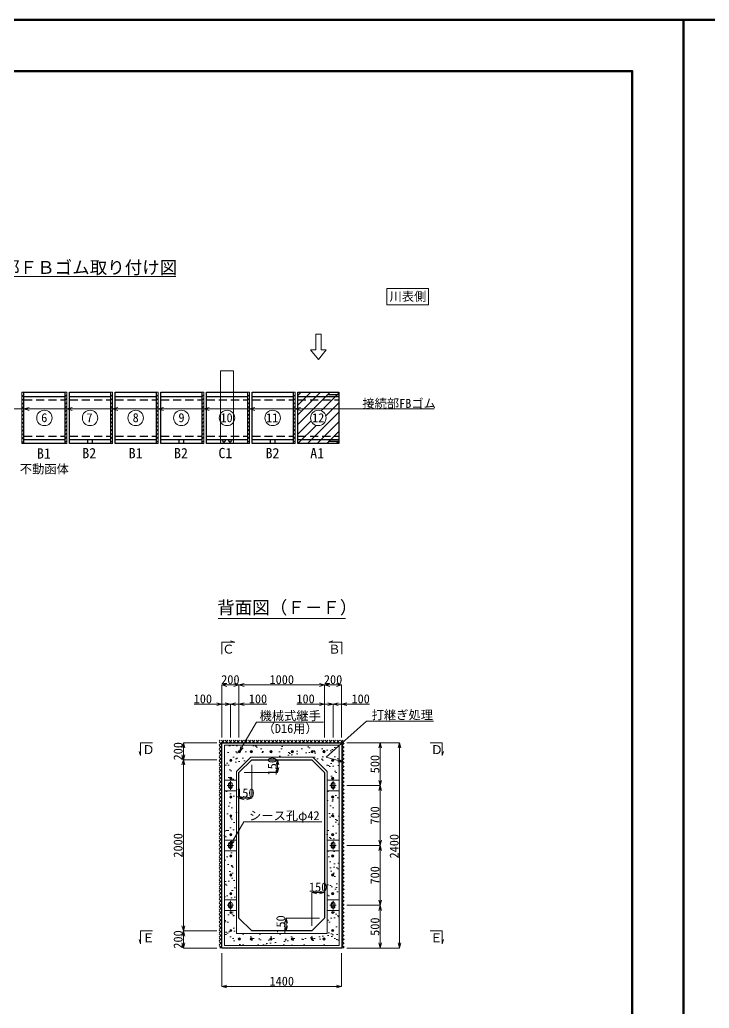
# Model space of a CAD drawing. Header units: millimetres. Extents: x 0 to 126150, y -2000 to 17820.
# Drawn here: x 17474 to 25530, y 6266 to 17820 of the extents above; entities that cross this region are included whole.
import ezdxf
from ezdxf import colors
from ezdxf.entities.mleader import LeaderData, LeaderLine
from ezdxf.enums import TextEntityAlignment as Align
from ezdxf.math import Vec2, Vec3

# ---------------------------------------------------------------- set-up
doc = ezdxf.new("R2010")
doc.units = ezdxf.units.MM
doc.header["$LTSCALE"] = 30
doc.linetypes.add('CENTER2', pattern=[28.575, 19.05, -3.175, 3.175, -3.175])
doc.linetypes.add('HIDDEN2', pattern=[4.7625, 3.175, -1.5875])
for name, color, linetype, lineweight in [('0その他', 7, 'Continuous', 13), ('0タイトル', 7, 'Continuous', 13), ('0中心線', 7, 'CENTER2', 5), ('0寸法', 7, 'Continuous', 5), ('0文字', 41, 'Continuous', 5), ('1Pca-BOX', 3, 'Continuous', 25), ('1アンカーボルト孔', 30, 'Continuous', 13), ('1グラウトホール', 1, 'HIDDEN2', 25), ('1シース・トランペットシース', 4, 'HIDDEN2', 13), ('1打継ぎ処理', 8, 'Continuous', 9), ('2現場打ち・増しコン', 1, 'HIDDEN2', 13), ('3FBゴム', 181, 'Continuous', 13), ('3機械式継手', 220, 'Continuous', 13), ('D-TTL', 2, 'Continuous', 50)]:
    doc.layers.add(name, color=color, linetype=linetype, lineweight=lineweight)
doc.styles.get("Standard").update_dxf_attribs({"font": 'MS Gothic.ttf'})
doc.styles.add('寸法文字', font='MS Gothic.ttf')
doc.dimstyles.new('1／30', dxfattribs={"dimscale": 30, "dimtxt": 3.5, "dimasz": 2, "dimexe": 0, "dimexo": 2, "dimgap": 0.3, "dimtad": 1, "dimdec": 0, "dimzin": 1, "dimdsep": 46, "dimtxsty": '寸法文字', "dimblk": 'OPEN30', "dimcen": 2.5, "dimclrd": 256, "dimclre": 256, "dimclrt": 256, "dimadec": 0, "dimazin": 0, "dimtfac": 1, "dimtdec": 0, "dimtmove": 0, "dimatfit": 3, "dimldrblk": 'OPEN30', "dimfxl": 1, "dimlwd": -1, "dimlwe": -1, "dimarcsym": 0})

# ---------------------------------------------------------------- blocks, each defined once
blk = doc.blocks.new('機械式継手1')
at = {"layer": '0中心線', "linetype": 'ByBlock', "ltscale": 0.1}
blk.add_line((0, -26), (120, -26), dxfattribs=at)
at = {"layer": '3機械式継手'}
for p, q in [((0, -23), (0, -29)), ((0, -23), (0, -29)), ((4, -23), (0, -23)), ((4, -29), (0, -29)), ((4, -23), (5, -23)), ((19, -23), (5, -23)), ((4, -29), (5, -30)), ((19, -30), (5, -30)), ((19, -30), (19, -23)), ((19, -24), (120, -24)), ((19, -28), (120, -28)), ((120, -28), (120, -24))]:
    blk.add_line(p, q, dxfattribs=at)
at = {"layer": '3機械式継手', "linetype": 'HIDDEN2', "ltscale": 0.6}
for p, q in [((19, -24), (0, -24)), ((19, -28), (0, -28)), ((5, -28), (5, -24)), ((8, -28), (8, -24))]:
    blk.add_line(p, q, dxfattribs=at)
blk = doc.blocks.new('機械式継手2')
at = {"layer": '0中心線', "linetype": 'ByBlock', "ltscale": 0.1}
blk.add_line((0, 26), (120, 26), dxfattribs=at)
at = {"layer": '3機械式継手'}
for p, q in [((0, 29), (0, 23)), ((0, 29), (0, 23)), ((4, 29), (0, 29)), ((4, 23), (0, 23)), ((4, 29), (5, 30)), ((19, 30), (5, 30)), ((19, 23), (5, 23)), ((4, 23), (5, 23)), ((19, 23), (19, 30)), ((19, 28), (120, 28)), ((19, 24), (120, 24)), ((120, 24), (120, 28))]:
    blk.add_line(p, q, dxfattribs=at)
at = {"layer": '3機械式継手', "linetype": 'HIDDEN2', "ltscale": 0.6}
for p, q in [((19, 28), (0, 28)), ((19, 24), (0, 24)), ((5, 24), (5, 28)), ((8, 24), (8, 28))]:
    blk.add_line(p, q, dxfattribs=at)
blk = doc.blocks.new('_Open30')
at = {"color": 0, "linetype": 'ByBlock', "lineweight": -2}
for p, q in [((-1, 0.27), (0, 0)), ((0, 0), (-1, -0.27)), ((0, 0), (-1, 0))]:
    blk.add_line(p, q, dxfattribs=at)
blk = doc.blocks.new('*D164')
at = {"layer": '0寸法', "transparency": 16777216}
for p, q in [((21295, 9370), (21910, 9370)), ((21910, 9310), (21910, 7030)), ((21295, 6970), (21910, 6970))]:
    blk.add_line(p, q, dxfattribs=at)
at = {"layer": 'Defpoints', "color": 0, "transparency": 16777216}
for p in [(21235, 9370), (21235, 6970), (21910, 6970)]:
    blk.add_point(p, dxfattribs=at)
at = {"layer": '0寸法', "transparency": 16777216, "xscale": 60, "yscale": 60, "zscale": 60}
for p, rotation in [((21910, 9370), 90), ((21910, 6970), 270)]:
    blk.add_blockref('_Open30', p, dxfattribs=dict(at, rotation=rotation))
at = {"layer": '0寸法', "transparency": 16777216, "insert": (21849, 8160), "char_height": 105, "attachment_point": 5, "rotation": 90, "style": '寸法文字'}
blk.add_mtext('2400', dxfattribs=at)
blk = doc.blocks.new('*D165')
at = {"layer": '0寸法', "transparency": 16777216}
for p, q in [((19775, 9370), (19385, 9370)), ((19385, 9310), (19385, 9230)), ((19775, 9170), (19385, 9170))]:
    blk.add_line(p, q, dxfattribs=at)
at = {"layer": 'Defpoints', "color": 0, "transparency": 16777216}
for p in [(19835, 9370), (19385, 9170), (19835, 9170)]:
    blk.add_point(p, dxfattribs=at)
at = {"layer": '0寸法', "transparency": 16777216, "xscale": 60, "yscale": 60, "zscale": 60}
for p, rotation in [((19385, 9370), 90), ((19385, 9170), 270)]:
    blk.add_blockref('_Open30', p, dxfattribs=dict(at, rotation=rotation))
at = {"layer": '0寸法', "transparency": 16777216, "insert": (19324, 9270), "char_height": 105, "attachment_point": 5, "rotation": 90, "style": '寸法文字'}
blk.add_mtext('200', dxfattribs=at)
blk = doc.blocks.new('*D166')
at = {"layer": '0寸法', "transparency": 16777216}
for p, q in [((19775, 9170), (19385, 9170)), ((19385, 9110), (19385, 7230)), ((19775, 7170), (19385, 7170))]:
    blk.add_line(p, q, dxfattribs=at)
at = {"layer": 'Defpoints', "color": 0, "transparency": 16777216}
for p in [(19835, 9170), (19385, 7170), (19835, 7170)]:
    blk.add_point(p, dxfattribs=at)
at = {"layer": '0寸法', "transparency": 16777216, "xscale": 60, "yscale": 60, "zscale": 60}
for p, rotation in [((19385, 9170), 90), ((19385, 7170), 270)]:
    blk.add_blockref('_Open30', p, dxfattribs=dict(at, rotation=rotation))
at = {"layer": '0寸法', "transparency": 16777216, "insert": (19324, 8170), "char_height": 105, "attachment_point": 5, "rotation": 90, "style": '寸法文字'}
blk.add_mtext('2000', dxfattribs=at)
blk = doc.blocks.new('*D167')
at = {"layer": '0寸法', "transparency": 16777216}
for p, q in [((19775, 7170), (19385, 7170)), ((19385, 7110), (19385, 7030)), ((19775, 6970), (19385, 6970))]:
    blk.add_line(p, q, dxfattribs=at)
at = {"layer": 'Defpoints', "color": 0, "transparency": 16777216}
for p in [(19835, 7170), (19385, 6970), (19835, 6970)]:
    blk.add_point(p, dxfattribs=at)
at = {"layer": '0寸法', "transparency": 16777216, "xscale": 60, "yscale": 60, "zscale": 60}
for p, rotation in [((19385, 7170), 90), ((19385, 6970), 270)]:
    blk.add_blockref('_Open30', p, dxfattribs=dict(at, rotation=rotation))
at = {"layer": '0寸法', "transparency": 16777216, "insert": (19324, 7070), "char_height": 105, "attachment_point": 5, "rotation": 90, "style": '寸法文字'}
blk.add_mtext('200', dxfattribs=at)
blk = doc.blocks.new('*D168')
at = {"layer": '0寸法', "transparency": 16777216}
for p, q in [((21035, 9430), (21035, 10045)), ((21175, 10045), (21095, 10045)), ((21235, 9430), (21235, 10045))]:
    blk.add_line(p, q, dxfattribs=at)
at = {"layer": 'Defpoints', "color": 0, "transparency": 16777216}
for p in [(21035, 10045), (21035, 9370), (21235, 9370)]:
    blk.add_point(p, dxfattribs=at)
at = {"layer": '0寸法', "transparency": 16777216, "xscale": 60, "yscale": 60, "zscale": 60, "rotation": 180}
blk.add_blockref('_Open30', (21035, 10045), dxfattribs=at)
at = {"layer": '0寸法', "transparency": 16777216, "xscale": 60, "yscale": 60, "zscale": 60}
blk.add_blockref('_Open30', (21235, 10045), dxfattribs=at)
at = {"layer": '0寸法', "transparency": 16777216, "insert": (21135, 10107), "char_height": 105, "attachment_point": 5, "style": '寸法文字'}
blk.add_mtext('200', dxfattribs=at)
blk = doc.blocks.new('*D169')
at = {"layer": '0寸法', "transparency": 16777216}
for p, q in [((20035, 9430), (20035, 10045)), ((20975, 10045), (20095, 10045)), ((21035, 9430), (21035, 10045))]:
    blk.add_line(p, q, dxfattribs=at)
at = {"layer": 'Defpoints', "color": 0, "transparency": 16777216}
for p in [(20035, 10045), (20035, 9370), (21035, 9370)]:
    blk.add_point(p, dxfattribs=at)
at = {"layer": '0寸法', "transparency": 16777216, "xscale": 60, "yscale": 60, "zscale": 60, "rotation": 180}
blk.add_blockref('_Open30', (20035, 10045), dxfattribs=at)
at = {"layer": '0寸法', "transparency": 16777216, "xscale": 60, "yscale": 60, "zscale": 60}
blk.add_blockref('_Open30', (21035, 10045), dxfattribs=at)
at = {"layer": '0寸法', "transparency": 16777216, "insert": (20535, 10107), "char_height": 105, "attachment_point": 5, "style": '寸法文字'}
blk.add_mtext('1000', dxfattribs=at)
blk = doc.blocks.new('*D170')
at = {"layer": '0寸法', "transparency": 16777216}
for p, q in [((19835, 9430), (19835, 10045)), ((19975, 10045), (19895, 10045)), ((20035, 9430), (20035, 10045))]:
    blk.add_line(p, q, dxfattribs=at)
at = {"layer": 'Defpoints', "color": 0, "transparency": 16777216}
for p in [(19835, 10045), (19835, 9370), (20035, 9370)]:
    blk.add_point(p, dxfattribs=at)
at = {"layer": '0寸法', "transparency": 16777216, "xscale": 60, "yscale": 60, "zscale": 60, "rotation": 180}
blk.add_blockref('_Open30', (19835, 10045), dxfattribs=at)
at = {"layer": '0寸法', "transparency": 16777216, "xscale": 60, "yscale": 60, "zscale": 60}
blk.add_blockref('_Open30', (20035, 10045), dxfattribs=at)
at = {"layer": '0寸法', "transparency": 16777216, "insert": (19935, 10107), "char_height": 105, "attachment_point": 5, "style": '寸法文字'}
blk.add_mtext('200', dxfattribs=at)
blk = doc.blocks.new('*D171')
at = {"layer": '0寸法', "transparency": 16777216}
for p, q in [((21075, 9820), (21015, 9820)), ((21135, 9430), (21135, 9820)), ((21135, 9820), (21235, 9820)), ((21235, 9430), (21235, 9820)), ((21295, 9820), (21559, 9820))]:
    blk.add_line(p, q, dxfattribs=at)
at = {"layer": 'Defpoints', "color": 0, "transparency": 16777216}
for p in [(21135, 9820), (21135, 9370), (21235, 9370)]:
    blk.add_point(p, dxfattribs=at)
at = {"layer": '0寸法', "transparency": 16777216, "xscale": 60, "yscale": 60, "zscale": 60}
blk.add_blockref('_Open30', (21135, 9820), dxfattribs=at)
at = {"layer": '0寸法', "transparency": 16777216, "xscale": 60, "yscale": 60, "zscale": 60, "rotation": 180}
blk.add_blockref('_Open30', (21235, 9820), dxfattribs=at)
at = {"layer": '0寸法', "transparency": 16777216, "insert": (21457, 9882), "char_height": 105, "attachment_point": 5, "style": '寸法文字'}
blk.add_mtext('100', dxfattribs=at)
blk = doc.blocks.new('*D172')
at = {"layer": '0寸法', "transparency": 16777216}
for p, q in [((20975, 9820), (20711, 9820)), ((21035, 9430), (21035, 9820)), ((21135, 9820), (21035, 9820)), ((21135, 9430), (21135, 9820)), ((21195, 9820), (21255, 9820))]:
    blk.add_line(p, q, dxfattribs=at)
at = {"layer": 'Defpoints', "color": 0, "transparency": 16777216}
for p in [(21035, 9820), (21035, 9370), (21135, 9370)]:
    blk.add_point(p, dxfattribs=at)
at = {"layer": '0寸法', "transparency": 16777216, "xscale": 60, "yscale": 60, "zscale": 60}
blk.add_blockref('_Open30', (21035, 9820), dxfattribs=at)
at = {"layer": '0寸法', "transparency": 16777216, "xscale": 60, "yscale": 60, "zscale": 60, "rotation": 180}
blk.add_blockref('_Open30', (21135, 9820), dxfattribs=at)
at = {"layer": '0寸法', "transparency": 16777216, "insert": (20813, 9882), "char_height": 105, "attachment_point": 5, "style": '寸法文字'}
blk.add_mtext('100', dxfattribs=at)
blk = doc.blocks.new('*D173')
at = {"layer": '0寸法', "transparency": 16777216}
for p, q in [((19775, 9820), (19511, 9820)), ((19835, 9430), (19835, 9820)), ((19935, 9820), (19835, 9820)), ((19935, 9430), (19935, 9820)), ((19995, 9820), (20055, 9820))]:
    blk.add_line(p, q, dxfattribs=at)
at = {"layer": 'Defpoints', "color": 0, "transparency": 16777216}
for p in [(19935, 9820), (19835, 9370), (19935, 9370)]:
    blk.add_point(p, dxfattribs=at)
at = {"layer": '0寸法', "transparency": 16777216, "xscale": 60, "yscale": 60, "zscale": 60}
blk.add_blockref('_Open30', (19835, 9820), dxfattribs=at)
at = {"layer": '0寸法', "transparency": 16777216, "xscale": 60, "yscale": 60, "zscale": 60, "rotation": 180}
blk.add_blockref('_Open30', (19935, 9820), dxfattribs=at)
at = {"layer": '0寸法', "transparency": 16777216, "insert": (19613, 9882), "char_height": 105, "attachment_point": 5, "style": '寸法文字'}
blk.add_mtext('100', dxfattribs=at)
blk = doc.blocks.new('*D174')
at = {"layer": '0寸法', "transparency": 16777216}
for p, q in [((19875, 9820), (19815, 9820)), ((19935, 9430), (19935, 9820)), ((19935, 9820), (20035, 9820)), ((20035, 9430), (20035, 9820)), ((20095, 9820), (20359, 9820))]:
    blk.add_line(p, q, dxfattribs=at)
at = {"layer": 'Defpoints', "color": 0, "transparency": 16777216}
for p in [(20035, 9820), (19935, 9370), (20035, 9370)]:
    blk.add_point(p, dxfattribs=at)
at = {"layer": '0寸法', "transparency": 16777216, "xscale": 60, "yscale": 60, "zscale": 60}
blk.add_blockref('_Open30', (19935, 9820), dxfattribs=at)
at = {"layer": '0寸法', "transparency": 16777216, "xscale": 60, "yscale": 60, "zscale": 60, "rotation": 180}
blk.add_blockref('_Open30', (20035, 9820), dxfattribs=at)
at = {"layer": '0寸法', "transparency": 16777216, "insert": (20257, 9882), "char_height": 105, "attachment_point": 5, "style": '寸法文字'}
blk.add_mtext('100', dxfattribs=at)
blk = doc.blocks.new('*D175')
at = {"layer": '0寸法', "transparency": 16777216}
for p, q in [((21295, 9370), (21685, 9370)), ((21685, 9310), (21685, 8930)), ((21295, 8870), (21685, 8870))]:
    blk.add_line(p, q, dxfattribs=at)
at = {"layer": 'Defpoints', "color": 0, "transparency": 16777216}
for p in [(21235, 9370), (21235, 8870), (21685, 8870)]:
    blk.add_point(p, dxfattribs=at)
at = {"layer": '0寸法', "transparency": 16777216, "xscale": 60, "yscale": 60, "zscale": 60}
for p, rotation in [((21685, 9370), 90), ((21685, 8870), 270)]:
    blk.add_blockref('_Open30', p, dxfattribs=dict(at, rotation=rotation))
at = {"layer": '0寸法', "transparency": 16777216, "insert": (21624, 9120), "char_height": 105, "attachment_point": 5, "rotation": 90, "style": '寸法文字'}
blk.add_mtext('500', dxfattribs=at)
blk = doc.blocks.new('*D176')
at = {"layer": '0寸法', "transparency": 16777216}
for p, q in [((21295, 8870), (21685, 8870)), ((21685, 8810), (21685, 8230)), ((21295, 8170), (21685, 8170))]:
    blk.add_line(p, q, dxfattribs=at)
at = {"layer": 'Defpoints', "color": 0, "transparency": 16777216}
for p in [(21235, 8870), (21235, 8170), (21685, 8170)]:
    blk.add_point(p, dxfattribs=at)
at = {"layer": '0寸法', "transparency": 16777216, "xscale": 60, "yscale": 60, "zscale": 60}
for p, rotation in [((21685, 8870), 90), ((21685, 8170), 270)]:
    blk.add_blockref('_Open30', p, dxfattribs=dict(at, rotation=rotation))
at = {"layer": '0寸法', "transparency": 16777216, "insert": (21624, 8520), "char_height": 105, "attachment_point": 5, "rotation": 90, "style": '寸法文字'}
blk.add_mtext('700', dxfattribs=at)
blk = doc.blocks.new('*D177')
at = {"layer": '0寸法', "transparency": 16777216}
for p, q in [((21295, 8170), (21685, 8170)), ((21685, 8110), (21685, 7530)), ((21295, 7470), (21685, 7470))]:
    blk.add_line(p, q, dxfattribs=at)
at = {"layer": 'Defpoints', "color": 0, "transparency": 16777216}
for p in [(21235, 8170), (21235, 7470), (21685, 7470)]:
    blk.add_point(p, dxfattribs=at)
at = {"layer": '0寸法', "transparency": 16777216, "xscale": 60, "yscale": 60, "zscale": 60}
for p, rotation in [((21685, 8170), 90), ((21685, 7470), 270)]:
    blk.add_blockref('_Open30', p, dxfattribs=dict(at, rotation=rotation))
at = {"layer": '0寸法', "transparency": 16777216, "insert": (21624, 7820), "char_height": 105, "attachment_point": 5, "rotation": 90, "style": '寸法文字'}
blk.add_mtext('700', dxfattribs=at)
blk = doc.blocks.new('*D178')
at = {"layer": '0寸法', "transparency": 16777216}
for p, q in [((19835, 6910), (19835, 6520)), ((21235, 6910), (21235, 6520)), ((19895, 6520), (21175, 6520))]:
    blk.add_line(p, q, dxfattribs=at)
at = {"layer": 'Defpoints', "color": 0, "transparency": 16777216}
for p in [(19835, 6970), (21235, 6970), (21235, 6520)]:
    blk.add_point(p, dxfattribs=at)
at = {"layer": '0寸法', "transparency": 16777216, "xscale": 60, "yscale": 60, "zscale": 60, "rotation": 180}
blk.add_blockref('_Open30', (19835, 6520), dxfattribs=at)
at = {"layer": '0寸法', "transparency": 16777216, "xscale": 60, "yscale": 60, "zscale": 60}
blk.add_blockref('_Open30', (21235, 6520), dxfattribs=at)
at = {"layer": '0寸法', "transparency": 16777216, "insert": (20535, 6582), "char_height": 105, "attachment_point": 5, "style": '寸法文字'}
blk.add_mtext('1400', dxfattribs=at)
blk = doc.blocks.new('*D179')
at = {"layer": '0寸法', "transparency": 16777216}
for p, q in [((20245, 9170), (20485, 9170)), ((20095, 9020), (20485, 9020)), ((20485, 9080), (20485, 9110))]:
    blk.add_line(p, q, dxfattribs=at)
at = {"layer": 'Defpoints', "color": 0, "transparency": 16777216}
for p in [(20185, 9170), (20485, 9170), (20035, 9020)]:
    blk.add_point(p, dxfattribs=at)
at = {"layer": '0寸法', "transparency": 16777216, "xscale": 60, "yscale": 60, "zscale": 60}
for p, rotation in [((20485, 9170), 90), ((20485, 9020), 270)]:
    blk.add_blockref('_Open30', p, dxfattribs=dict(at, rotation=rotation))
at = {"layer": '0寸法', "transparency": 16777216, "insert": (20424, 9095), "char_height": 105, "attachment_point": 5, "rotation": 90, "style": '寸法文字'}
blk.add_mtext('150', dxfattribs=at)
blk = doc.blocks.new('*D180')
at = {"layer": '0寸法', "transparency": 16777216}
for p, q in [((20185, 9110), (20185, 8720)), ((20035, 8960), (20035, 8720)), ((20095, 8720), (20125, 8720))]:
    blk.add_line(p, q, dxfattribs=at)
at = {"layer": 'Defpoints', "color": 0, "transparency": 16777216}
for p in [(20185, 9170), (20035, 9020), (20185, 8720)]:
    blk.add_point(p, dxfattribs=at)
at = {"layer": '0寸法', "transparency": 16777216, "xscale": 60, "yscale": 60, "zscale": 60, "rotation": 180}
blk.add_blockref('_Open30', (20035, 8720), dxfattribs=at)
at = {"layer": '0寸法', "transparency": 16777216, "xscale": 60, "yscale": 60, "zscale": 60}
blk.add_blockref('_Open30', (20185, 8720), dxfattribs=at)
at = {"layer": '0寸法', "transparency": 16777216, "insert": (20110, 8782), "char_height": 105, "attachment_point": 5, "style": '寸法文字'}
blk.add_mtext('150', dxfattribs=at)
blk = doc.blocks.new('*D181')
at = {"layer": '0寸法', "transparency": 16777216}
for p, q in [((20885, 7230), (20885, 7620)), ((20945, 7620), (20975, 7620)), ((21035, 7380), (21035, 7620))]:
    blk.add_line(p, q, dxfattribs=at)
at = {"layer": 'Defpoints', "color": 0, "transparency": 16777216}
for p in [(21035, 7620), (21035, 7320), (20885, 7170)]:
    blk.add_point(p, dxfattribs=at)
at = {"layer": '0寸法', "transparency": 16777216, "xscale": 60, "yscale": 60, "zscale": 60, "rotation": 180}
blk.add_blockref('_Open30', (20885, 7620), dxfattribs=at)
at = {"layer": '0寸法', "transparency": 16777216, "xscale": 60, "yscale": 60, "zscale": 60}
blk.add_blockref('_Open30', (21035, 7620), dxfattribs=at)
at = {"layer": '0寸法', "transparency": 16777216, "insert": (20960, 7682), "char_height": 105, "attachment_point": 5, "style": '寸法文字'}
blk.add_mtext('150', dxfattribs=at)
blk = doc.blocks.new('*D182')
at = {"layer": '0寸法', "transparency": 16777216}
for p, q in [((20975, 7320), (20585, 7320)), ((20585, 7230), (20585, 7260)), ((20825, 7170), (20585, 7170))]:
    blk.add_line(p, q, dxfattribs=at)
at = {"layer": 'Defpoints', "color": 0, "transparency": 16777216}
for p in [(20585, 7320), (21035, 7320), (20885, 7170)]:
    blk.add_point(p, dxfattribs=at)
at = {"layer": '0寸法', "transparency": 16777216, "xscale": 60, "yscale": 60, "zscale": 60}
for p, rotation in [((20585, 7320), 90), ((20585, 7170), 270)]:
    blk.add_blockref('_Open30', p, dxfattribs=dict(at, rotation=rotation))
at = {"layer": '0寸法', "transparency": 16777216, "insert": (20524, 7245), "char_height": 105, "attachment_point": 5, "rotation": 90, "style": '寸法文字'}
blk.add_mtext('150', dxfattribs=at)
blk = doc.blocks.new('*D183')
at = {"layer": '0寸法', "transparency": 16777216}
for p, q in [((21295, 7470), (21685, 7470)), ((21685, 7410), (21685, 7030)), ((21295, 6970), (21685, 6970))]:
    blk.add_line(p, q, dxfattribs=at)
at = {"layer": 'Defpoints', "color": 0, "transparency": 16777216}
for p in [(21235, 7470), (21235, 6970), (21685, 6970)]:
    blk.add_point(p, dxfattribs=at)
at = {"layer": '0寸法', "transparency": 16777216, "xscale": 60, "yscale": 60, "zscale": 60}
for p, rotation in [((21685, 7470), 90), ((21685, 6970), 270)]:
    blk.add_blockref('_Open30', p, dxfattribs=dict(at, rotation=rotation))
at = {"layer": '0寸法', "transparency": 16777216, "insert": (21624, 7220), "char_height": 105, "attachment_point": 5, "rotation": 90, "style": '寸法文字'}
blk.add_mtext('500', dxfattribs=at)
blk = doc.blocks.new('*U219')
at = {"layer": '3機械式継手', "ltscale": 0.8}
for radius in [13.2, 8]:
    blk.add_circle((0, 0), radius, dxfattribs=at)

msp = doc.modelspace()

# ---------------------------------------------------------------- hatches: boundary and pattern name
at = {"layer": '0その他'}
h = msp.add_hatch(dxfattribs=at)
h.set_pattern_fill('ANSI31', color=256, scale=10, angle=180)
h.set_pattern_definition([(225, (-47391.232, 969.464), (22.45064, -22.45064), [])])
h.paths.add_polyline_path([(17497, 12865.8), (17522, 12865.8), (17522, 13465.8), (17497, 13465.8)])
h = msp.add_hatch(dxfattribs=at)
h.set_pattern_fill('ANSI31', color=256, scale=10, angle=180)
h.set_pattern_definition([(225, (-46887.732, 969.464), (22.45064, -22.45064), [])])
h.paths.add_polyline_path([(18000.5, 12865.8), (18025.5, 12865.8), (18025.5, 13465.8), (18000.5, 13465.8)])
h = msp.add_hatch(dxfattribs=at)
h.set_pattern_fill('ANSI31', color=256, scale=10, angle=180)
h.set_pattern_definition([(225, (-46354.232, 969.464), (22.45064, -22.45064), [])])
h.paths.add_polyline_path([(18534, 12865.8), (18559, 12865.8), (18559, 13465.8), (18534, 13465.8)])
h = msp.add_hatch(dxfattribs=at)
h.set_pattern_fill('ANSI31', color=256, scale=10, angle=180)
h.set_pattern_definition([(225, (-45820.732, 969.464), (22.45064, -22.45064), [])])
h.paths.add_polyline_path([(19067.5, 12865.8), (19092.5, 12865.8), (19092.5, 13465.8), (19067.5, 13465.8)])
h = msp.add_hatch(dxfattribs=at)
h.set_pattern_fill('ANSI31', color=256, scale=10, angle=180)
h.set_pattern_definition([(225, (-45287.232, 969.464), (22.45064, -22.45064), [])])
h.paths.add_polyline_path([(19601, 12865.8), (19626, 12865.8), (19626, 13465.8), (19601, 13465.8)])
h = msp.add_hatch(dxfattribs=at)
h.set_pattern_fill('ANSI31', color=256, scale=10, angle=180)
h.set_pattern_definition([(225, (-44753.732, 969.464), (22.45064, -22.45064), [])])
h.paths.add_polyline_path([(20134.5, 12865.8), (20159.5, 12865.8), (20159.5, 13465.8), (20134.5, 13465.8)])
h = msp.add_hatch(dxfattribs=at)
h.set_pattern_fill('ANSI31', color=256, scale=10, angle=180)
h.set_pattern_definition([(225, (-44220.232, 969.464), (22.45064, -22.45064), [])])
h.paths.add_polyline_path([(20668, 12865.8), (20693, 12865.8), (20693, 13465.8), (20668, 13465.8)])
h = msp.add_hatch(dxfattribs=at)
h.set_pattern_fill('ANSI31', color=256, scale=25)
h.paths.add_polyline_path([(21201.5, 13465.8), (20723, 13465.8), (20723, 12865.8), (21201.5, 12865.8)])
h.paths.add_polyline_path([(21052.3, 13165.8, -1), (20872.3, 13165.8, -1)], flags=16)
at = {"layer": '1打継ぎ処理'}
h = msp.add_hatch(dxfattribs=at)
h.set_pattern_fill('ANSI37', color=256, scale=10)
h.paths.add_polyline_path([(21265.1, 9400), (19805.1, 9400), (19805.1, 6970), (19835.1, 6970), (19835.1, 9370), (21235.1, 9370), (21235.1, 6970), (21265.1, 6970)])
h = msp.add_hatch(dxfattribs=at)
h.set_pattern_fill('AR-SAND', color=256, scale=3)
h.paths.add_polyline_path([(20172.7, 9200), (20897.5, 9200), (21065.1, 9032.4), (21065.1, 8932.5), (21205.1, 8932.5), (21205.1, 9340), (20083.3, 9340), (20070, 9317), (20046.7, 9276.5, -0.2681342), (20053.3, 9265, -1), (20026.8, 9265, -0.5771201), (20046.7, 9276.5), (20070, 9317), (20083.3, 9340), (19865.1, 9340), (19865.1, 8932.5), (20005.1, 8932.5), (20005.1, 9032.4)])
h.paths.add_polyline_path([(19953.3, 9165, -1), (19926.8, 9165, -1)], flags=16)
h.paths.add_polyline_path([(19932.1, 9165, -1), (19948.1, 9165, -1)], flags=0)
h.paths.add_polyline_path([(20166.8, 9265, -1), (20193.3, 9265, -1)], flags=16)
h.paths.add_polyline_path([(20172.1, 9265, -1), (20188.1, 9265, -1)], flags=0)
h.paths.add_polyline_path([(19953.3, 8955, -1), (19926.8, 8955, -1)], flags=16)
h.paths.add_polyline_path([(19948.1, 8955, -1), (19932.1, 8955, -1)], flags=0)
h.paths.add_polyline_path([(20396.8, 9265, -1), (20423.3, 9265, -1)], flags=16)
h.paths.add_polyline_path([(20402.1, 9265, -1), (20418.1, 9265, -1)], flags=0)
h.paths.add_polyline_path([(20646.8, 9265, -1), (20673.3, 9265, -1)], flags=16)
h.paths.add_polyline_path([(20668.1, 9265, -1), (20652.1, 9265, -1)], flags=0)
h.paths.add_polyline_path([(20903.3, 9265, -1), (20876.8, 9265, -1)], flags=16)
h.paths.add_polyline_path([(20898.1, 9265, -1), (20882.1, 9265, -1)], flags=0)
h.paths.add_polyline_path([(21043.3, 9265, -1), (21016.8, 9265, -1)], flags=16)
h.paths.add_polyline_path([(21038.1, 9265, -1), (21022.1, 9265, -1)], flags=0)
h.paths.add_polyline_path([(21143.3, 9165, -1), (21116.8, 9165, -1)], flags=16)
h.paths.add_polyline_path([(21138.1, 9165, -1), (21122.1, 9165, -1)], flags=0)
h.paths.add_polyline_path([(21143.3, 8955, -1), (21116.8, 8955, -1)], flags=16)
h.paths.add_polyline_path([(21138.1, 8955, -1), (21122.1, 8955, -1)], flags=0)
h.paths.add_polyline_path([(20005.1, 8807.5), (19865.1, 8807.5), (19865.1, 8232.5), (19971.2, 8232.5), (20005.1, 8291.2)])
h.paths.add_polyline_path([(19953.3, 8515, -1), (19926.8, 8515, -1)], flags=16)
h.paths.add_polyline_path([(19948.1, 8515, -1), (19932.1, 8515, -1)], flags=0)
h.paths.add_polyline_path([(19926.8, 8735, -1), (19953.3, 8735, -1)], flags=16)
h.paths.add_polyline_path([(19932.1, 8735, -1), (19948.1, 8735, -1)], flags=0)
h.paths.add_polyline_path([(19953.3, 8295, -1), (19926.8, 8295, -1)], flags=16)
h.paths.add_polyline_path([(19948.1, 8295, -1), (19932.1, 8295, -1)], flags=0)
h.paths.add_polyline_path([(21205.1, 8807.5), (21065.1, 8807.5), (21065.1, 8232.5), (21205.1, 8232.5)])
h.paths.add_polyline_path([(21143.3, 8515, -1), (21116.8, 8515, -1)], flags=16)
h.paths.add_polyline_path([(21138.1, 8515, -1), (21122.1, 8515, -1)], flags=0)
h.paths.add_polyline_path([(21116.8, 8735, -1), (21143.3, 8735, -1)], flags=16)
h.paths.add_polyline_path([(21122.1, 8735, -1), (21138.1, 8735, -1)], flags=0)
h.paths.add_polyline_path([(21143.3, 8295, -1), (21116.8, 8295, -1)], flags=16)
h.paths.add_polyline_path([(21138.1, 8295, -1), (21122.1, 8295, -1)], flags=0)
h.paths.add_polyline_path([(21205.1, 8107.5), (21065.1, 8107.5), (21065.1, 7532.5), (21205.1, 7532.5)])
h.paths.add_polyline_path([(21116.8, 8045, -1), (21143.3, 8045, -1)], flags=16)
h.paths.add_polyline_path([(21122.1, 8045, -1), (21138.1, 8045, -1)], flags=0)
h.paths.add_polyline_path([(21143.3, 7825, -1), (21116.8, 7825, -1)], flags=16)
h.paths.add_polyline_path([(21138.1, 7825, -1), (21122.1, 7825, -1)], flags=0)
h.paths.add_polyline_path([(21143.3, 7605, -1), (21116.8, 7605, -1)], flags=16)
h.paths.add_polyline_path([(21138.1, 7605, -1), (21122.1, 7605, -1)], flags=0)
h.paths.add_polyline_path([(20005.1, 8107.5), (19865.1, 8107.5), (19865.1, 7644.9), (20005.1, 7644.9)])
h.paths.add_polyline_path([(19953.3, 7825, -1), (19926.8, 7825, -1)], flags=16)
h.paths.add_polyline_path([(19948.1, 7825, -1), (19932.1, 7825, -1)], flags=0)
h.paths.add_polyline_path([(19926.8, 8045, -1), (19953.3, 8045, -1)], flags=16)
h.paths.add_polyline_path([(19932.1, 8045, -1), (19948.1, 8045, -1)], flags=0)
h.paths.add_polyline_path([(20005.1, 7644.9), (19865.1, 7644.9), (19865.1, 7532.5), (20005.1, 7532.5)])
h.paths.add_polyline_path([(19926.8, 7605, -1), (19953.3, 7605, -1)], flags=16)
h.paths.add_polyline_path([(19932.1, 7605, -1), (19948.1, 7605, -1)], flags=0)
h.paths.add_polyline_path([(21205.1, 7407.5), (21065.1, 7407.5), (21065.1, 7140), (20897.5, 7140), (20172.7, 7140), (20005.1, 7140), (20005.1, 7311.4), (19865.1, 7311.4), (19865.1, 7000), (21205.1, 7000)])
h.paths.add_polyline_path([(21116.8, 7385, -1), (21143.3, 7385, -1)], flags=16)
h.paths.add_polyline_path([(21122.1, 7385, -1), (21138.1, 7385, -1)], flags=0)
h.paths.add_polyline_path([(21143.3, 7175, -1), (21116.8, 7175, -1)], flags=16)
h.paths.add_polyline_path([(21138.1, 7175, -1), (21122.1, 7175, -1)], flags=0)
h.paths.add_polyline_path([(21043.3, 7075, -1), (21016.8, 7075, -1)], flags=16)
h.paths.add_polyline_path([(21038.1, 7075, -1), (21022.1, 7075, -1)], flags=0)
h.paths.add_polyline_path([(20903.3, 7075, -1), (20876.8, 7075, -1)], flags=16)
h.paths.add_polyline_path([(20898.1, 7075, -1), (20882.1, 7075, -1)], flags=0)
h.paths.add_polyline_path([(20673.3, 7075, -1), (20646.8, 7075, -1)], flags=16)
h.paths.add_polyline_path([(20668.1, 7075, -1), (20652.1, 7075, -1)], flags=0)
h.paths.add_polyline_path([(20423.3, 7075, -1), (20396.8, 7075, -1)], flags=16)
h.paths.add_polyline_path([(20418.1, 7075, -1), (20402.1, 7075, -1)], flags=0)
h.paths.add_polyline_path([(20193.3, 7075, -1), (20166.8, 7075, -1)], flags=16)
h.paths.add_polyline_path([(20188.1, 7075, -1), (20172.1, 7075, -1)], flags=0)
h.paths.add_polyline_path([(20053.3, 7075, -1), (20026.8, 7075, -1)], flags=16)
h.paths.add_polyline_path([(20048.1, 7075, -1), (20032.1, 7075, -1)], flags=0)
h.paths.add_polyline_path([(19953.3, 7175, -1), (19926.8, 7175, -1)], flags=16)
h.paths.add_polyline_path([(19948.1, 7175, -1), (19932.1, 7175, -1)], flags=0)
h.paths.add_polyline_path([(20005.1, 7407.5), (19865.1, 7407.5), (19865.1, 7311.4), (20005.1, 7311.4)], flags=17)
h.paths.add_polyline_path([(19926.8, 7385, -1), (19953.3, 7385, -1)], flags=16)
h.paths.add_polyline_path([(19932.1, 7385, -1), (19948.1, 7385, -1)], flags=0)

# ---------------------------------------------------------------- linework, layer by layer
at = {"layer": '0タイトル'}
for p, q in [((19297.7, 14820), (16870.9, 14820)), ((19790.3, 10820), (21281.8, 10820))]:
    msp.add_line(p, q, dxfattribs=at)
at = {"layer": '0中心線', "lineweight": 9}
for p, q in [((19935.1, 8920), (19935.1, 8820)), ((21135.1, 8920), (21135.1, 8820)), ((19972.1, 8870), (19898.1, 8870)), ((21098.1, 8870), (21172.1, 8870)), ((19935.1, 8220), (19935.1, 8120)), ((21135.1, 8220), (21135.1, 8120)), ((19972.1, 8170), (19898.1, 8170)), ((21098.1, 8170), (21172.1, 8170)), ((19935.1, 7420), (19935.1, 7520)), ((21135.1, 7420), (21135.1, 7520)), ((19972.1, 7470), (19898.1, 7470)), ((21098.1, 7470), (21172.1, 7470))]:
    msp.add_line(p, q, dxfattribs=at)
at = {"layer": '0文字'}
for points in [[(21762.2, 14679.3), (22248.8, 14679.3), (22248.8, 14486.9), (21762.2, 14486.9)], [(21054.1, 13961.3), (20993.8, 13961.3), (20993.8, 14146.9), (20932.8, 14146.9), (20932.8, 13961.3), (20872.6, 13961.3), (20963.3, 13849.9)]]:
    msp.add_lwpolyline(points, close=True, dxfattribs=at)
for points in [[(19835.1, 10405.9), (19835.1, 10545), (19985.7, 10545), (19937.2, 10559.7)], [(21235.1, 10405.9), (21235.1, 10545), (21084.5, 10545), (21133, 10559.7)], [(19024.2, 9370), (18885.1, 9370), (18885.1, 9219.4), (18870.4, 9267.9)], [(22271, 9370), (22410.1, 9370), (22410.1, 9219.4), (22424.7, 9267.9)], [(19024.2, 7170), (18885.1, 7170), (18885.1, 7019.4), (18870.4, 7067.9)], [(22271, 7170), (22410.1, 7170), (22410.1, 7019.4), (22424.7, 7067.9)]]:
    msp.add_lwpolyline(points, dxfattribs=at)
for centre in [(17761.3, 13165.8), (18294.8, 13165.8), (18828.3, 13165.8), (19361.8, 13165.8), (19895.3, 13165.8), (20428.8, 13165.8), (20962.3, 13165.8)]:
    msp.add_circle(centre, 90, dxfattribs=at)
at = {"layer": '1Pca-BOX'}
for p, q in [((17522, 13415.8), (18000.5, 13415.8)), ((18055.5, 13415.8), (18534, 13415.8)), ((18589, 13415.8), (19067.5, 13415.8)), ((19122.5, 13415.8), (19601, 13415.8)), ((19656, 13415.8), (20134.5, 13415.8)), ((20189.5, 13415.8), (20668, 13415.8)), ((20723, 13415.8), (21201.5, 13415.8)), ((17522, 12915.8), (18000.5, 12915.8)), ((18055.5, 12915.8), (18534, 12915.8)), ((18589, 12915.8), (19067.5, 12915.8)), ((19122.5, 12915.8), (19601, 12915.8)), ((19656, 12915.8), (20134.5, 12915.8)), ((20189.5, 12915.8), (20668, 12915.8)), ((20723, 12915.8), (21201.5, 12915.8))]:
    msp.add_line(p, q, dxfattribs=at)
at = {"layer": '1Pca-BOX', "linetype": 'HIDDEN2'}
for p, q in [((17522, 13378.3), (18000.5, 13378.3)), ((18055.5, 13378.3), (18534, 13378.3)), ((18589, 13378.3), (19067.5, 13378.3)), ((19122.5, 13378.3), (19601, 13378.3)), ((19656, 13378.3), (20134.5, 13378.3)), ((20189.5, 13378.3), (20668, 13378.3)), ((20723, 13378.3), (21201.5, 13378.3)), ((17522, 12953.3), (18000.5, 12953.3)), ((18055.5, 12953.3), (18534, 12953.3)), ((18589, 12953.3), (19067.5, 12953.3)), ((19122.5, 12953.3), (19601, 12953.3)), ((19656, 12953.3), (20134.5, 12953.3)), ((20189.5, 12953.3), (20668, 12953.3)), ((20723, 12953.3), (21201.5, 12953.3))]:
    msp.add_line(p, q, dxfattribs=at)
at = {"layer": '1Pca-BOX'}
for points in [[(17522, 13465.8), (18000.5, 13465.8), (18000.5, 12865.8), (17522, 12865.8)], [(18055.5, 13465.8), (18534, 13465.8), (18534, 12865.8), (18055.5, 12865.8)], [(18589, 13465.8), (19067.5, 13465.8), (19067.5, 12865.8), (18589, 12865.8)], [(19122.5, 13465.8), (19601, 13465.8), (19601, 12865.8), (19122.5, 12865.8)], [(19656, 13465.8), (20134.5, 13465.8), (20134.5, 12865.8), (19656, 12865.8)], [(20189.5, 13465.8), (20668, 13465.8), (20668, 12865.8), (20189.5, 12865.8)], [(20723, 13465.8), (21201.5, 13465.8), (21201.5, 12865.8), (20723, 12865.8)], [(21235.1, 9370), (21235.1, 6970), (19835.1, 6970), (19835.1, 9370)], [(21035.1, 9020), (21035.1, 7320), (20885.1, 7170), (20185.1, 7170), (20035.1, 7320), (20035.1, 9020), (20185.1, 9170), (20885.1, 9170)]]:
    msp.add_lwpolyline(points, close=True, dxfattribs=at)
at = {"layer": '1アンカーボルト孔', "ltscale": 10}
for p, q in [((19850.3, 12893.3), (19852.8, 12865.8)), ((19925.3, 12893.3), (19927.8, 12865.8))]:
    msp.add_line(p, q, dxfattribs=at)
at = {"layer": '1アンカーボルト孔', "ltscale": 3}
for p, q in [((19852.8, 12865.8), (19862.8, 12865.8)), ((19862.8, 12865.8), (19865.3, 12893.3)), ((19927.8, 12865.8), (19937.8, 12865.8)), ((19937.8, 12865.8), (19940.3, 12893.3))]:
    msp.add_line(p, q, dxfattribs=at)
for points in [[(19839, 12893.3), (19836.5, 12915.8), (19879, 12915.8), (19876.5, 12893.3)], [(19914, 12893.3), (19911.5, 12915.8), (19954, 12915.8), (19951.5, 12893.3)]]:
    msp.add_lwpolyline(points, close=True, dxfattribs=at)
at = {"layer": '1グラウトホール', "ltscale": 0.4}
for points in [[(18268.5, 12915.8), (18321, 12915.8), (18321, 12865.8), (18268.5, 12865.8)], [(19335.5, 12915.8), (19388, 12915.8), (19388, 12865.8), (19335.5, 12865.8)], [(20402.5, 12915.8), (20455, 12915.8), (20455, 12865.8), (20402.5, 12865.8)]]:
    msp.add_lwpolyline(points, close=True, dxfattribs=at)
at = {"layer": '1シース・トランペットシース', "lineweight": 9}
for p, q in [((19913.1, 8857), (19913.1, 8883)), ((19957.1, 8857), (19957.1, 8883)), ((21113.1, 8857), (21113.1, 8883)), ((21157.1, 8857), (21157.1, 8883)), ((19913.1, 8157), (19913.1, 8183)), ((19957.1, 8157), (19957.1, 8183)), ((21113.1, 8157), (21113.1, 8183)), ((21157.1, 8157), (21157.1, 8183)), ((19913.1, 7483), (19913.1, 7457)), ((19957.1, 7483), (19957.1, 7457)), ((21113.1, 7483), (21113.1, 7457)), ((21157.1, 7483), (21157.1, 7457))]:
    msp.add_line(p, q, dxfattribs=at)
for centre in [(19935.1, 8870), (21135.1, 8870), (19935.1, 8170), (21135.1, 8170), (19935.1, 7470), (21135.1, 7470)]:
    msp.add_circle(centre, 21, dxfattribs=at)
for centre, start, end in [((19935.1, 8883), 0, 180), ((21135.1, 8883), 0, 180), ((19935.1, 8857), 180, 0), ((21135.1, 8857), 180, 0), ((19935.1, 8183), 0, 180), ((21135.1, 8183), 0, 180), ((19935.1, 8157), 180, 0), ((21135.1, 8157), 180, 0), ((19935.1, 7483), 0, 180), ((19935.1, 7457), 180, 0), ((21135.1, 7483), 0, 180), ((21135.1, 7457), 180, 0)]:
    msp.add_arc(centre, 22, start, end, dxfattribs=at)
at = {"layer": '1打継ぎ処理'}
for points in [[(21205.1, 9340), (21205.1, 7000), (19865.1, 7000), (19865.1, 9340)], [(21065.1, 9032.4), (21065.1, 7140), (20897.5, 7140), (20172.7, 7140), (20005.1, 7140), (20005.1, 9032.4), (20172.7, 9200), (20897.5, 9200)], [(19865.1, 8807.5), (20005.1, 8807.5), (20005.1, 8932.5), (19865.1, 8932.5)], [(21065.1, 8807.5), (21205.1, 8807.5), (21205.1, 8932.5), (21065.1, 8932.5)], [(19865.1, 8107.5), (20005.1, 8107.5), (20005.1, 8232.5), (19865.1, 8232.5)], [(21065.1, 8107.5), (21205.1, 8107.5), (21205.1, 8232.5), (21065.1, 8232.5)], [(19865.1, 7407.5), (20005.1, 7407.5), (20005.1, 7532.5), (19865.1, 7532.5)], [(21065.1, 7407.5), (21205.1, 7407.5), (21205.1, 7532.5), (21065.1, 7532.5)]]:
    msp.add_lwpolyline(points, close=True, dxfattribs=at)
at = {"layer": '2現場打ち・増しコン', "linetype": 'Continuous'}
for p, q in [((19820.3, 13715.8), (19820.3, 13465.8)), ((19970.3, 13715.8), (19820.3, 13715.8)), ((19970.3, 13715.8), (19970.3, 13515.8)), ((19970.3, 13715.8), (19970.3, 13465.8))]:
    msp.add_line(p, q, dxfattribs=at)
at = {"layer": '2現場打ち・増しコン', "linetype": 'Continuous', "ltscale": 0.2}
for p, q in [((19820.3, 13465.8), (19820.3, 12865.8)), ((19970.3, 13465.8), (19970.3, 12865.8))]:
    msp.add_line(p, q, dxfattribs=at)
at = {"layer": '3FBゴム', "linetype": 'ByBlock'}
for points in [[(17497, 13465.8), (17522, 13465.8), (17522, 12865.8), (17497, 12865.8)], [(18000.5, 13465.8), (18025.5, 13465.8), (18025.5, 12865.8), (18000.5, 12865.8)], [(18534, 13465.8), (18559, 13465.8), (18559, 12865.8), (18534, 12865.8)], [(19067.5, 13465.8), (19092.5, 13465.8), (19092.5, 12865.8), (19067.5, 12865.8)], [(19601, 13465.8), (19626, 13465.8), (19626, 12865.8), (19601, 12865.8)], [(20134.5, 13465.8), (20159.5, 13465.8), (20159.5, 12865.8), (20134.5, 12865.8)], [(20668, 13465.8), (20693, 13465.8), (20693, 12865.8), (20668, 12865.8)]]:
    msp.add_lwpolyline(points, close=True, dxfattribs=at)
at = {"layer": 'D-TTL'}
for points in [[(0, 0), (25230, 0), (25230, 17820), (0, 17820)], [(25230, 0), (50460, 0), (50460, 17820), (25230, 17820)], [(600, 600), (24630, 600), (24630, 17220), (600, 17220)]]:
    msp.add_lwpolyline(points, close=True, dxfattribs=at)

# ---------------------------------------------------------------- block references
at = {"color": 2, "xscale": -1, "rotation": 359.9999999999986}
for name, p in [('機械式継手1', (21201.5, 13465.8)), ('機械式継手2', (21201.5, 12865.8))]:
    msp.add_blockref(name, p, dxfattribs=at)
at = {"layer": '0文字', "xscale": 60, "yscale": 60, "zscale": 60, "rotation": 180}
for p in [(17522, 13270.8), (18025.5, 13270.8), (18559, 13270.8), (19092.5, 13270.8), (19626, 13270.8), (20159.5, 13270.8), (20693, 13270.8)]:
    msp.add_blockref('_Open30', p, dxfattribs=at)
at = {"layer": '3機械式継手', "xscale": -1, "rotation": 180}
for p in [(20040.1, 9265), (20180.1, 9265), (20410.1, 9265), (20660.1, 9265), (19940.1, 9165), (19940.1, 8955), (19940.1, 8735), (19940.1, 8515), (19940.1, 8295)]:
    msp.add_blockref('*U219', p, dxfattribs=at)
at = {"layer": '3機械式継手', "rotation": 180}
for p in [(20890.1, 9265), (21030.1, 9265), (21130.1, 9165), (21130.1, 8955), (21130.1, 8735), (21130.1, 8515), (21130.1, 8295)]:
    msp.add_blockref('*U219', p, dxfattribs=at)
at = {"layer": '3機械式継手'}
for p in [(19940.1, 8045), (19940.1, 7825), (19940.1, 7605), (19940.1, 7385), (19940.1, 7175), (20040.1, 7075), (20180.1, 7075), (20410.1, 7075), (20660.1, 7075)]:
    msp.add_blockref('*U219', p, dxfattribs=at)
at = {"layer": '3機械式継手', "xscale": -1}
for p in [(21130.1, 8045), (21130.1, 7825), (21130.1, 7605), (21130.1, 7385), (21130.1, 7175), (20890.1, 7075), (21030.1, 7075)]:
    msp.add_blockref('*U219', p, dxfattribs=at)

# ---------------------------------------------------------------- texts
at = {"layer": '0タイトル'}
msp.add_text('接合部ＦＢゴム取り付け図', height=150, dxfattribs=at).set_placement((18086.3, 14850), align=Align.CENTER)
msp.add_text('背面図（Ｆ－Ｆ）', height=150, dxfattribs=at).set_placement((20599.8, 10830.5), align=Align.BOTTOM_CENTER)
at = {"layer": '0文字', "style": '寸法文字'}
for s, p in [('川表側', (21794.6, 14534.4)), ('Ｃ', (19839.2, 10411.4)), ('Ｂ', (21078.4, 10411.4)), ('Ｄ', (18906.8, 9236.4)), ('Ｄ', (22275.8, 9236.4)), ('Ｅ', (18906.8, 7036.4)), ('Ｅ', (22270.1, 7036.4))]:
    msp.add_text(s, height=105, dxfattribs=at).set_placement(p)
for s, insert, char_height, attachment_point in [('接続部FBゴム', (21906.4, 13271.5), 105, 8), ('6', (17759.5, 13168.2), 105, 5), ('7', (18289.1, 13168.2), 105, 5), ('8', (18828.5, 13168.2), 105, 5), ('9', (19363.5, 13168.2), 105, 5), ('10', (19889.6, 13168.2), 105, 5), ('11', (20423.1, 13168.2), 105, 5), ('12', (20960.5, 13168.2), 105, 5), ('B1', (17755.1, 12751.1), 120, 5), ('B2', (18285.6, 12754.8), 120, 5), ('B1', (18827.8, 12754.8), 120, 5), ('B2', (19357.3, 12754.8), 120, 5), ('C1', (19876.6, 12754.8), 120, 5), ('B2', (20426.7, 12754.8), 120, 5), ('A1', (20949, 12754.8), 120, 5), ('不動函体', (17760.7, 12562.8), 105, 5)]:
    msp.add_mtext(s, dxfattribs=dict(at, insert=insert, char_height=char_height, attachment_point=attachment_point))

# ---------------------------------------------------------------- dimensions: what is measured, and where the dimension line sits
at = {"layer": '0寸法'}
for base, p1, p2, picture, middle in [((19835.1, 10045), (20035.1, 9370), (19835.1, 9370), '*D170', (19935.1, 10045)), ((21035.1, 10045), (21235.1, 9370), (21035.1, 9370), '*D168', (21135.1, 10045)), ((19935.1, 9820), (19835.1, 9370), (19935.1, 9370), '*D173', (19613.1, 9820)), ((21135.1, 9820), (21235.1, 9370), (21135.1, 9370), '*D171', (21457.1, 9820)), ((20185.1, 8720), (20035.1, 9020), (20185.1, 9170), '*D180', (20110.1, 8720)), ((21035.1, 7620), (20885.1, 7170), (21035.1, 7320), '*D181', (20960.1, 7620))]:
    dim = msp.add_linear_dim(base=base, p1=p1, p2=p2, dimstyle='1／30', dxfattribs=at)
    dim.commit()
    dim.dimension.update_dxf_attribs({"geometry": picture, "text_midpoint": middle, "dimtype": 160})
for base, p1, p2, picture, middle in [((20035.1, 10045), (21035.1, 9370), (20035.1, 9370), '*D169', (20535.1, 10106.5)), ((20035.1, 9820), (19935.1, 9370), (20035.1, 9370), '*D174', (20257.1, 9881.5)), ((21035.1, 9820), (21135.1, 9370), (21035.1, 9370), '*D172', (20813.1, 9881.5)), ((21235.1, 6520), (19835.1, 6970), (21235.1, 6970), '*D178', (20535.1, 6581.5))]:
    dim = msp.add_linear_dim(base=base, p1=p1, p2=p2, dimstyle='1／30', dxfattribs=at)
    dim.commit()
    dim.dimension.update_dxf_attribs({"geometry": picture, "text_midpoint": middle})
for base, p1, p2, picture, middle in [((19385.1, 9170), (19835.1, 9370), (19835.1, 9170), '*D165', (19385.1, 9270)), ((21910.1, 6970), (21235.1, 9370), (21235.1, 6970), '*D164', (21910.1, 8160)), ((20485.1, 9170), (20035.1, 9020), (20185.1, 9170), '*D179', (20485.1, 9095)), ((20585.1, 7320), (20885.1, 7170), (21035.1, 7320), '*D182', (20585.1, 7245)), ((19385.1, 6970), (19835.1, 7170), (19835.1, 6970), '*D167', (19385.1, 7070))]:
    dim = msp.add_linear_dim(base=base, p1=p1, p2=p2, angle=90, dimstyle='1／30', dxfattribs=at)
    dim.commit()
    dim.dimension.update_dxf_attribs({"geometry": picture, "text_midpoint": middle, "dimtype": 160})
for base, p1, p2, picture, middle in [((21685.1, 8870), (21235.1, 9370), (21235.1, 8870), '*D175', (21623.6, 9120)), ((19385.1, 7170), (19835.1, 9170), (19835.1, 7170), '*D166', (19323.6, 8170)), ((21685.1, 8170), (21235.1, 8870), (21235.1, 8170), '*D176', (21623.6, 8520)), ((21685.1, 7470), (21235.1, 8170), (21235.1, 7470), '*D177', (21623.6, 7820)), ((21685.1, 6970), (21235.1, 7470), (21235.1, 6970), '*D183', (21623.6, 7220))]:
    dim = msp.add_linear_dim(base=base, p1=p1, p2=p2, angle=90, dimstyle='1／30', dxfattribs=at)
    dim.commit()
    dim.dimension.update_dxf_attribs({"geometry": picture, "text_midpoint": middle})

# ---------------------------------------------------------------- leaders
at = {"layer": '0文字'}
msp.add_leader([(15388, 13270.8), (22315.9, 13270.8)], dimstyle='1／30', override={"dimgap": 0.3, "dimtad": 0}, dxfattribs=at)
ml = msp.add_multileader_mtext('Standard', dxfattribs=at)
ml.set_content('機械式継手\\P（D16用）', color=256, style='寸法文字')
ml.set_leader_properties(color=256, linetype='ByLayer', lineweight=-1)
ml.set_arrow_properties(name='OPEN30')
ml.build(insert=Vec2(0, 0))
ml.multileader.update_dxf_attribs({"text_left_attachment_type": 6, "text_right_attachment_type": 5, "dogleg_length": 0, "arrow_head_size": 60, "scale": 30})
ctx = ml.context
ctx.base_point, ctx.scale, ctx.char_height, ctx.arrow_head_size, ctx.landing_gap_size, ctx.plane_origin = Vec3(20239.6, 9611.2), 30, 105, 60, 60, Vec3(20056.5, 9270.1)
ctx.left_attachment, ctx.right_attachment, ctx.text_align_type = 6, 5, 1
notes = []
notes.append((ctx, [(0, (1, 1, 0), (20239.6, 9611.2), (1, 0), 0, [(0, [(20040.1, 9265)], 0, [])])]))
ctx.mtext.insert, ctx.mtext.alignment, ctx.mtext.line_spacing_factor, ctx.mtext.flow_direction = Vec3(20633.8, 9737.2), 2, 0.85, 5
ml = msp.add_multileader_mtext('Standard', dxfattribs=at)
ml.set_content('打継ぎ処理', color=256, style='寸法文字')
ml.set_leader_properties(color=256, linetype='ByLayer', lineweight=-1)
ml.set_arrow_properties(name='OPEN30')
ml.build(insert=Vec2(0, 0))
ml.multileader.update_dxf_attribs({"text_left_attachment_type": 6, "text_right_attachment_type": 5, "dogleg_length": 0, "arrow_head_size": 60, "scale": 30})
ctx = ml.context
ctx.base_point, ctx.scale, ctx.char_height, ctx.arrow_head_size, ctx.landing_gap_size, ctx.plane_origin = Vec3(21526.6, 9622), 30, 105, 60, 60, Vec3(20851, 10624.1)
ctx.left_attachment, ctx.right_attachment = 6, 5
notes.append((ctx, [(0, (1, 1, 0), (21526.6, 9622), (1, 0), 0, [(0, [(21252.4, 9144.5), (21055, 9200.9)], 0, [])])]))
ctx.mtext.insert, ctx.mtext.flow_direction = Vec3(21586.6, 9748), 5
ml = msp.add_multileader_mtext('Standard', dxfattribs=at)
ml.set_content('シース孔φ42', color=256, style='寸法文字')
ml.set_leader_properties(color=256, linetype='ByLayer', lineweight=-1)
ml.set_arrow_properties(name='OPEN30')
ml.build(insert=Vec2(0, 0))
ml.multileader.update_dxf_attribs({"text_left_attachment_type": 6, "text_right_attachment_type": 5, "dogleg_length": 0, "arrow_head_size": 60, "scale": 30})
ctx = ml.context
ctx.base_point, ctx.scale, ctx.char_height, ctx.arrow_head_size, ctx.landing_gap_size, ctx.plane_origin = Vec3(20093.2, 8443.8), 30, 105, 60, 60, Vec3(19935.1, 8630)
ctx.left_attachment, ctx.right_attachment = 6, 5
notes.append((ctx, [(0, (1, 1, 0), (20093.2, 8443.8), (1, 0), 0, [(0, [(19935.1, 8170)], 0, [])])]))
ctx.mtext.insert, ctx.mtext.flow_direction = Vec3(20153.2, 8569.8), 5
for ctx, leaders in notes:
    for number, flags, end, landing, length, lines in leaders:
        leader = LeaderData()
        leader.index, (leader.has_last_leader_line, leader.has_dogleg_vector, leader.attachment_direction) = number, flags
        leader.last_leader_point, leader.dogleg_vector, leader.dogleg_length = Vec3(end), Vec3(landing), length
        for number, points, colour, breaks in lines:
            line = LeaderLine()
            line.index, line.vertices, line.color, line.breaks = number, Vec3.list(points), colors.encode_raw_color(colour), breaks
            leader.lines.append(line)
        ctx.leaders.append(leader)

doc.saveas('drawing.dxf')
